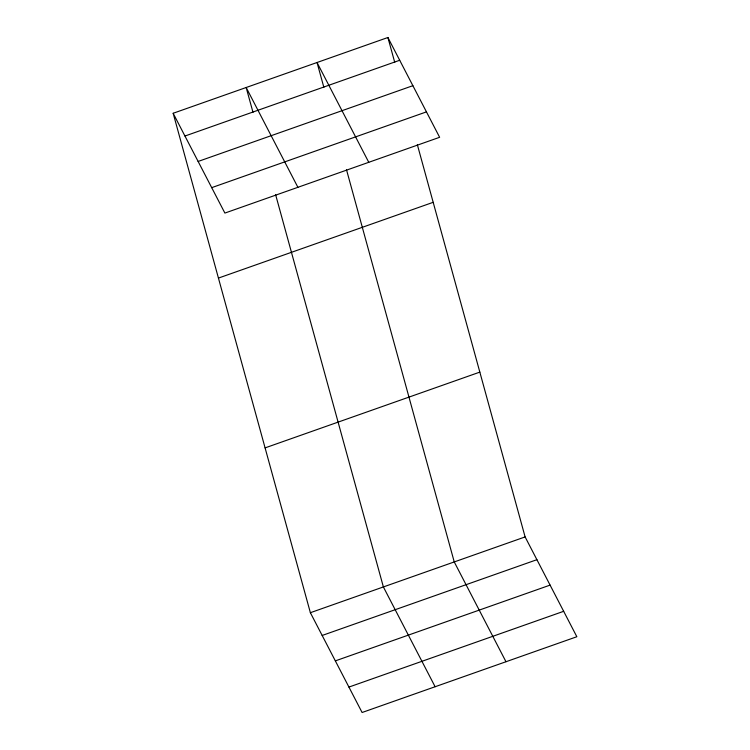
<?xml version="1.0" encoding="UTF-8"?>
<svg xmlns="http://www.w3.org/2000/svg" width="750" height="750" viewBox="0 0 750 750"><rect width="100%" height="100%" fill="white"/><g stroke="black" fill="none" stroke-linecap="round" stroke-linejoin="round"><path stroke-width="1.12" d="M173.156 113.269L387.9 37.5L439.631 137.297L224.887 213.075L173.156 113.269L310.369 612.703L362.1 712.5L576.844 636.731L525.112 536.925L417.366 144.741M184.95 136.031L399.694 60.263M198.131 161.456L412.875 85.688M211.706 187.65L426.45 111.881M218.438 278.081L433.181 202.312M265.087 447.891L479.831 372.113M310.369 612.703L525.112 536.925M322.172 635.466L536.916 559.688M335.344 660.881L550.087 585.112M348.928 687.075L563.672 611.306M368.766 162.309L317.034 62.503L323.859 87.337M297.9 187.312L246.169 87.506L252.994 112.341M505.978 661.734L454.247 561.938L346.5 169.744M435.113 686.737L383.381 586.941L275.634 194.747M387.9 37.5L394.725 62.334"/></g></svg>
